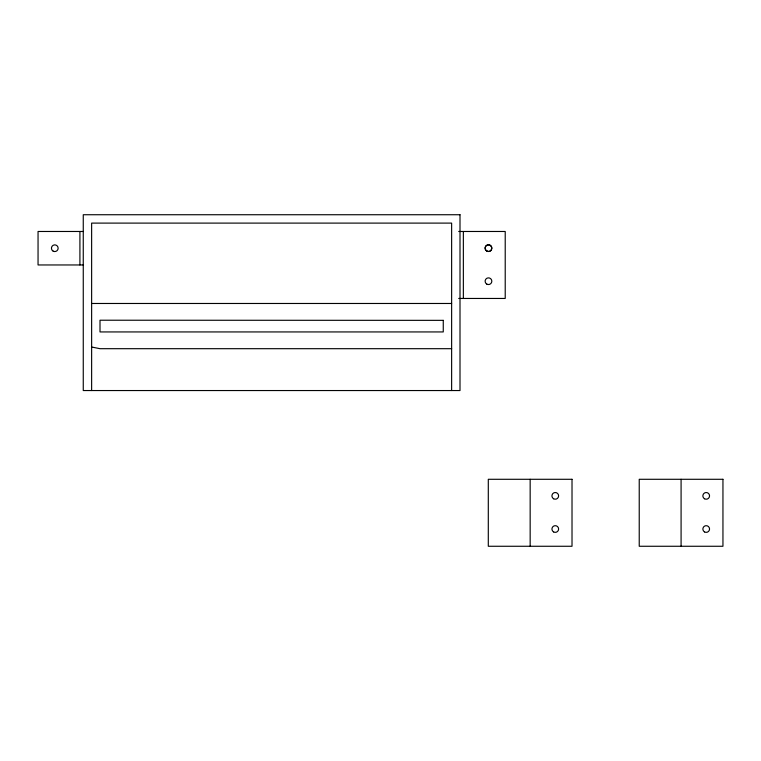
<?xml version="1.0" encoding="UTF-8"?>
<svg xmlns="http://www.w3.org/2000/svg" width="761" height="761" viewBox="0 0 761 761"><rect width="100%" height="100%" fill="white"/><g stroke="black" fill="none" stroke-linecap="round" stroke-linejoin="round"><path stroke-width="1.14" d="M83.472 231.477L38.05 231.477L38.05 264.961L83.472 264.961M458.702 231.477L505.218 231.477L505.218 298.455L458.702 298.455M91.634 303.477L451.634 303.477M451.634 348.69L100.005 348.69L91.634 347.006M681.085 479.287L681.085 546.265M530.16 479.287L530.16 546.265M463.354 231.477L463.354 298.455M451.634 390.545L451.634 223.106L91.634 223.106L91.634 390.545M79.915 231.477L79.915 264.961M489.266 251.472A3.348 3.348 0 0 0 490.788 250.645L491.33 249.96A3.348 3.348 0 0 0 486.165 245.793L485.613 246.478A3.348 3.348 0 0 0 488.391 251.568M460.005 214.735L83.263 214.735L83.263 390.545L460.005 390.545L460.005 214.735M443.263 320.352L100.005 320.219L100.005 331.939L443.263 331.939L443.263 320.352M572.015 479.287L488.296 479.287L488.296 546.265L572.015 546.265L572.015 479.287M722.95 479.287L639.23 479.287L639.23 546.265L722.95 546.265L722.95 479.287M704.534 498.769A3.348 3.348 0 0 0 709.556 495.868A3.348 3.348 0 0 0 704.534 492.966A3.348 3.348 0 0 0 704.534 498.769M704.534 531.92A3.348 3.348 0 0 0 709.556 529.019A3.348 3.348 0 0 0 704.534 526.127A3.348 3.348 0 0 0 704.534 531.92M553.599 498.769A3.348 3.348 0 0 0 558.622 495.868A3.348 3.348 0 0 0 553.599 492.966A3.348 3.348 0 0 0 553.599 498.769M553.599 531.92A3.348 3.348 0 0 0 558.622 529.019A3.348 3.348 0 0 0 553.599 526.127A3.348 3.348 0 0 0 553.599 531.92M53.118 251.12A3.348 3.348 0 0 0 58.14 248.219A3.348 3.348 0 0 0 53.118 245.318A3.348 3.348 0 0 0 53.118 251.12M486.802 250.949A3.348 3.348 0 0 0 491.825 248.048A3.348 3.348 0 0 0 486.802 245.156A3.348 3.348 0 0 0 486.802 250.949M486.802 284.11A3.348 3.348 0 0 0 491.825 281.209A3.348 3.348 0 0 0 486.802 278.307A3.348 3.348 0 0 0 486.802 284.11"/></g></svg>
